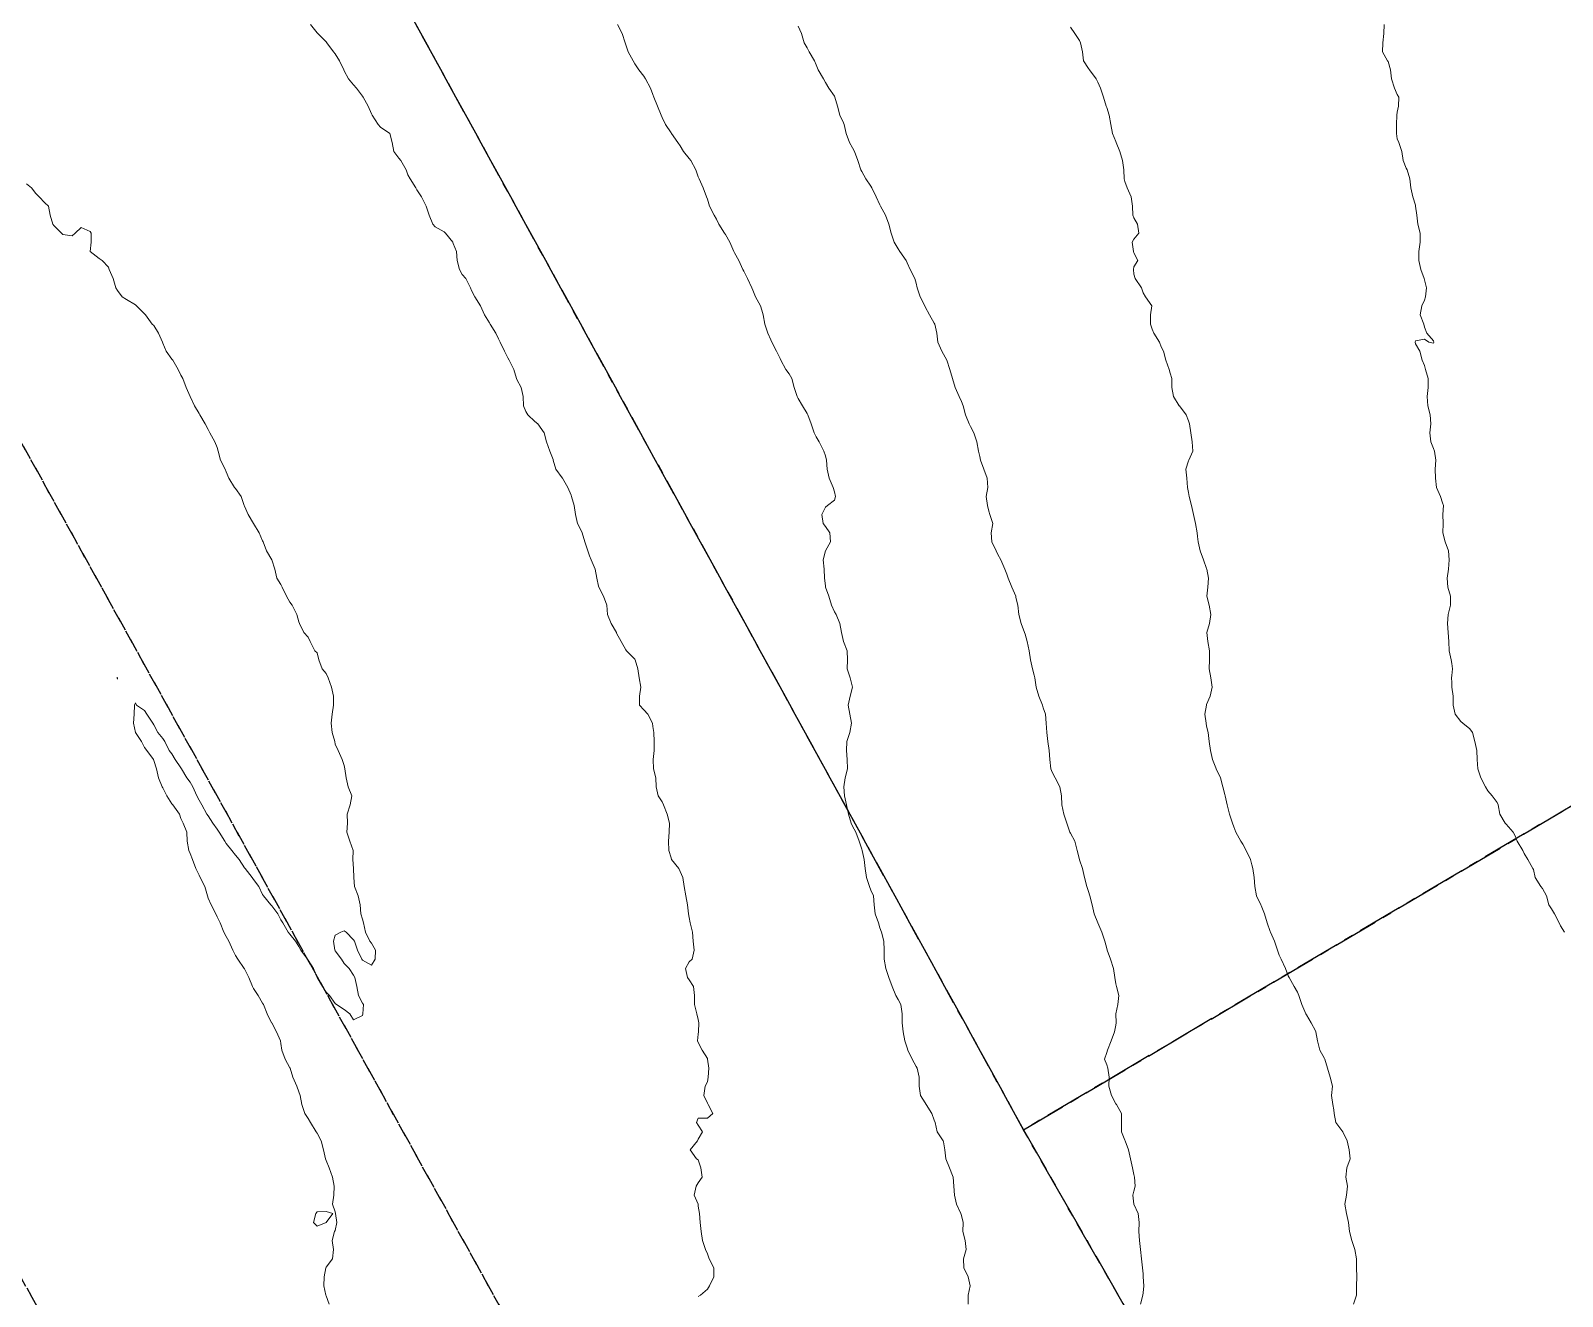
# Model space of a CAD drawing. Header units: centimetres. Extents: x 0 to 642158, y -847 to 649707.
# Drawn here: x 616769.5 to 616853.8, y 620089.7 to 620159.4 of the extents above; entities that cross this region are included whole.
import ezdxf

# ---------------------------------------------------------------- set-up
doc = ezdxf.new("R2010")
doc.units = ezdxf.units.CM
doc.header["$MEASUREMENT"] = 0
doc.linetypes.add('CENTERX2', pattern=[4, 2.5, -0.5, 0.5, -0.5])
doc.linetypes.add('JIS_02_0.7', pattern=[1.35, 0.75, -0.6])
doc.layers.add('SPW_parcellaire cadastral', color=7, linetype='CENTERX2', lineweight=25, true_color=0xff0542)
doc.layers.add('WAL_parcellaire agricole', color=7, linetype='JIS_02_0.7', lineweight=25)
doc.layers.add('WAL_topographie 0.5', color=253, linetype='Continuous', lineweight=20)

msp = doc.modelspace()

# ---------------------------------------------------------------- linework, layer by layer
at = {"layer": 'SPW_parcellaire cadastral'}
for points in [[(616824.166, 620098.846), (616769.835, 620197.706), (616883.906, 620279.593), (616937.386, 620218.037), (616968.009, 620182.814), (616963.37, 620180.072), (616958.502, 620177.199), (616913.726, 620151.806), (616824.166, 620098.846)], [(616824.166, 620098.846), (616842.291, 620067.212), (616803.95, 620042.534), (616798.175, 620038.82), (616720.653, 620176.395), (616728.115, 620179.635), (616748.921, 620188.659), (616769.835, 620197.706), (616824.166, 620098.846)], [(616722.531, 619984.249), (616699.581, 619971.047), (616677.902, 620010.166), (616646.694, 620066.478), (616620.263, 620114.169), (616615.003, 620123.66), (616698.893, 620166.914), (616720.653, 620176.395), (616798.175, 620038.82), (616771.738, 620018.879), (616757.22, 620008.014), (616722.531, 619984.249)], [(616921.398, 619912.152), (616803.95, 620042.534), (616842.291, 620067.212), (616824.166, 620098.846), (616913.726, 620151.806), (617037.024, 619981.817), (616987.92, 619947.229), (616962.52, 619932.624), (616929.537, 619915.761), (616921.398, 619912.152)]]:
    msp.add_lwpolyline(points, dxfattribs=at)
at = {"layer": 'WAL_parcellaire agricole'}
for points in [[(616600.26, 620451.183), (616651.688, 620350.856), (616668.692, 620318.859), (616740.957, 620187.285), (616814.972, 620053.628), (616700.983, 619971.116), (616651.472, 620062.359), (616618.966, 620119.855), (616577.304, 620085.184), (616521.809, 620039.428), (616499.254, 620069.835), (616492.238, 620078.82), (616529.968, 620108.845), (616595.294, 620161.185), (616569.622, 620208.848), (616514.461, 620165.759), (616479.289, 620211.588), (616523.201, 620254.509), (616504.698, 620275.423), (616588.942, 620323.849), (616622.273, 620341.186), (616567.598, 620414.179), (616573.597, 620419.847), (616600.26, 620451.183)], [(616651.472, 620062.359), (616700.983, 619971.116), (616814.972, 620053.628), (616740.957, 620187.285)]]:
    msp.add_lwpolyline(points, dxfattribs=at)
at = {"layer": 'WAL_topographie 0.5'}
for points in [[(616784.88, 620159.75), (616785.25, 620159.296), (616785.287, 620159.25), (616785.75, 620158.804), (616785.788, 620158.75), (616786.156, 620158.25), (616786.25, 620158.13), (616786.487, 620157.75), (616786.724, 620157.25), (616786.75, 620157.2), (616786.975, 620156.75), (616787.25, 620156.426), (616787.417, 620156.25), (616787.75, 620155.806), (616787.792, 620155.75), (616788.066, 620155.25), (616788.25, 620154.838), (616788.281, 620154.75), (616788.622, 620154.25), (616788.75, 620154.093), (616789.25, 620153.75), (616789.25, 620153.75), (616789.389, 620153.25), (616789.471, 620152.75), (616789.75, 620152.385), (616789.856, 620152.25), (616790.154, 620151.75), (616790.25, 620151.469), (616790.371, 620151.25), (616790.687, 620150.75), (616790.75, 620150.645), (616791, 620150.25), (616791.25, 620149.75), (616791.25, 620149.75), (616791.421, 620149.25), (616791.619, 620148.75), (616791.75, 620148.597), (616792.25, 620148.324), (616792.326, 620148.25), (616792.725, 620147.75), (616792.75, 620147.691), (616792.933, 620147.25), (616792.969, 620146.75), (616793.09, 620146.25), (616793.25, 620145.972), (616793.438, 620145.75), (616793.703, 620145.25), (616793.75, 620145.1), (616793.934, 620144.75), (616794.25, 620144.25), (616794.25, 620144.25), (616794.472, 620143.75), (616794.75, 620143.315), (616794.791, 620143.25), (616795.094, 620142.75), (616795.25, 620142.432), (616795.343, 620142.25), (616795.571, 620141.75), (616795.75, 620141.382), (616795.839, 620141.25), (616796.083, 620140.75), (616796.233, 620140.25), (616796.25, 620140.194), (616796.5, 620139.75), (616796.596, 620139.25), (616796.614, 620138.75), (616796.75, 620138.429), (616796.854, 620138.25), (616797.25, 620137.885), (616797.402, 620137.75), (616797.75, 620137.25), (616797.75, 620137.25), (616797.885, 620136.75), (616798.078, 620136.25), (616798.25, 620135.792), (616798.263, 620135.75), (616798.403, 620135.25), (616798.75, 620134.769), (616798.767, 620134.75), (616799.054, 620134.25), (616799.25, 620133.827), (616799.27, 620133.75), (616799.413, 620133.25), (616799.477, 620132.75), (616799.602, 620132.25), (616799.75, 620131.983), (616799.845, 620131.75), (616800, 620131.25), (616800.159, 620130.75), (616800.25, 620130.477), (616800.346, 620130.25), (616800.567, 620129.75), (616800.663, 620129.25), (616800.75, 620128.806), (616800.761, 620128.75), (616801.029, 620128.25), (616801.207, 620127.75), (616801.25, 620127.25), (616801.25, 620127.25), (616801.45, 620126.75), (616801.738, 620126.25), (616801.75, 620126.224), (616802, 620125.75), (616802.25, 620125.3), (616802.287, 620125.25), (616802.75, 620124.787), (616802.779, 620124.75), (616802.92, 620124.25), (616802.996, 620123.75), (616803.075, 620123.25), (616803.006, 620122.75), (616803.009, 620122.25), (616803.25, 620122), (616803.469, 620121.75), (616803.72, 620121.25), (616803.75, 620121.083), (616803.793, 620120.75), (616803.827, 620120.25), (616803.809, 620119.75), (616803.764, 620119.25), (616803.781, 620118.75), (616803.905, 620118.25), (616803.923, 620117.75), (616804.03, 620117.25), (616804.25, 620116.926), (616804.327, 620116.75), (616804.543, 620116.25), (616804.665, 620115.75), (616804.637, 620115.25), (616804.611, 620114.75), (616804.632, 620114.25), (616804.75, 620113.841), (616804.782, 620113.75), (616805.179, 620113.25), (616805.25, 620113.083), (616805.398, 620112.75), (616805.475, 620112.25), (616805.554, 620111.75), (616805.65, 620111.25), (616805.71, 620110.75), (616805.75, 620110.55), (616805.795, 620110.25), (616805.933, 620109.75), (616805.958, 620109.25), (616806.016, 620108.75), (616805.917, 620108.25), (616805.75, 620108.117), (616805.546, 620107.75), (616805.647, 620107.25), (616805.75, 620107.12), (616805.983, 620106.75), (616806.032, 620106.25), (616806.039, 620105.75), (616806.174, 620105.25), (616806.25, 620104.938), (616806.282, 620104.75), (616806.263, 620104.25), (616806.25, 620104.125), (616806.213, 620103.75), (616806.25, 620103.656), (616806.467, 620103.25), (616806.75, 620102.778), (616806.761, 620102.75), (616806.821, 620102.25), (616806.788, 620101.75), (616806.75, 620101.5), (616806.635, 620101.25), (616806.562, 620100.75), (616806.75, 620100.321), (616806.8, 620100.25), (616807.05, 620099.75), (616806.75, 620099.5), (616806.25, 620099.5), (616806.15, 620099.25), (616806.25, 620099.107), (616806.477, 620098.75), (616806.25, 620098.333), (616806.214, 620098.25), (616805.8, 620097.75), (616806.15, 620097.25), (616806.25, 620097.194), (616806.393, 620096.75), (616806.456, 620096.25), (616806.25, 620095.932), (616806.125, 620095.75), (616806.023, 620095.25), (616806.233, 620094.75), (616806.25, 620094.65), (616806.315, 620094.25), (616806.346, 620093.75), (616806.409, 620093.25), (616806.477, 620092.75), (616806.654, 620092.25), (616806.75, 620092.022), (616806.853, 620091.75), (616807.096, 620091.25), (616807.102, 620090.75), (616806.871, 620090.25), (616806.75, 620090.066), (616806.375, 620089.75), (616806.25, 620089.67)], [(616801.79, 620159.75), (616802.053, 620159.25), (616802.214, 620158.75), (616802.25, 620158.636), (616802.394, 620158.25), (616802.652, 620157.75), (616802.75, 620157.583), (616802.979, 620157.25), (616803.25, 620156.908), (616803.347, 620156.75), (616803.614, 620156.25), (616803.75, 620155.893), (616803.802, 620155.75), (616804.008, 620155.25), (616804.197, 620154.75), (616804.25, 620154.621), (616804.448, 620154.25), (616804.75, 620153.777), (616804.771, 620153.75), (616805.128, 620153.25), (616805.25, 620153.074), (616805.433, 620152.75), (616805.75, 620152.362), (616805.832, 620152.25), (616806.107, 620151.75), (616806.25, 620151.35), (616806.288, 620151.25), (616806.509, 620150.75), (616806.709, 620150.25), (616806.75, 620150.131), (616806.873, 620149.75), (616807.121, 620149.25), (616807.25, 620149.023), (616807.382, 620148.75), (616807.696, 620148.25), (616807.75, 620148.173), (616807.979, 620147.75), (616808.212, 620147.25), (616808.25, 620147.176), (616808.48, 620146.75), (616808.697, 620146.25), (616808.75, 620146.153), (616808.955, 620145.75), (616809.194, 620145.25), (616809.25, 620145.115), (616809.408, 620144.75), (616809.67, 620144.25), (616809.75, 620144.015), (616809.823, 620143.75), (616809.907, 620143.25), (616810.087, 620142.75), (616810.25, 620142.381), (616810.306, 620142.25), (616810.558, 620141.75), (616810.75, 620141.35), (616810.791, 620141.25), (616811.07, 620140.75), (616811.25, 620140.5), (616811.403, 620140.25), (616811.533, 620139.75), (616811.69, 620139.25), (616811.75, 620139.146), (616811.995, 620138.75), (616812.25, 620138.321), (616812.288, 620138.25), (616812.458, 620137.75), (616812.628, 620137.25), (616812.75, 620137.032), (616812.901, 620136.75), (616813.167, 620136.25), (616813.25, 620135.978), (616813.303, 620135.75), (616813.35, 620135.25), (616813.458, 620134.75), (616813.685, 620134.25), (616813.75, 620134), (616813.809, 620133.75), (616813.75, 620133.55), (616813.375, 620133.25), (616813.25, 620133.15), (616813.06, 620132.75), (616813.132, 620132.25), (616813.25, 620132.096), (616813.5, 620131.75), (616813.523, 620131.25), (616813.25, 620130.75), (616813.25, 620130.75), (616813.133, 620130.25), (616813.186, 620129.75), (616813.199, 620129.25), (616813.25, 620128.833), (616813.264, 620128.75), (616813.435, 620128.25), (616813.594, 620127.75), (616813.75, 620127.4), (616813.841, 620127.25), (616814.045, 620126.75), (616814.138, 620126.25), (616814.25, 620125.75), (616814.25, 620125.75), (616814.45, 620125.25), (616814.469, 620124.75), (616814.45, 620124.25), (616814.614, 620123.75), (616814.75, 620123.25), (616814.75, 620123.25), (616814.75, 620123.25), (616814.619, 620122.75), (616814.5, 620122.25), (616814.603, 620121.75), (616814.682, 620121.25), (616814.594, 620120.75), (616814.423, 620120.25), (616814.408, 620119.75), (616814.45, 620119.25), (616814.472, 620118.75), (616814.345, 620118.25), (616814.264, 620117.75), (616814.297, 620117.25), (616814.404, 620116.75), (616814.52, 620116.25), (616814.677, 620115.75), (616814.75, 620115.592), (616814.921, 620115.25), (616815.117, 620114.75), (616815.25, 620114.321), (616815.27, 620114.25), (616815.385, 620113.75), (616815.447, 620113.25), (616815.511, 620112.75), (616815.676, 620112.25), (616815.75, 620112.05), (616815.896, 620111.75), (616815.94, 620111.25), (616816, 620110.75), (616816.168, 620110.25), (616816.25, 620109.984), (616816.34, 620109.75), (616816.463, 620109.25), (616816.483, 620108.75), (616816.479, 620108.25), (616816.577, 620107.75), (616816.75, 620107.25), (616816.75, 620107.25), (616816.924, 620106.75), (616817.137, 620106.25), (616817.25, 620106.028), (616817.406, 620105.75), (616817.484, 620105.25), (616817.472, 620104.75), (616817.536, 620104.25), (616817.634, 620103.75), (616817.75, 620103.364), (616817.79, 620103.25), (616818.026, 620102.75), (616818.25, 620102.344), (616818.298, 620102.25), (616818.408, 620101.75), (616818.407, 620101.25), (616818.483, 620100.75), (616818.75, 620100.339), (616818.81, 620100.25), (616819.116, 620099.75), (616819.25, 620099.383), (616819.292, 620099.25), (616819.399, 620098.75), (616819.733, 620098.25), (616819.75, 620098.194), (616819.829, 620097.75), (616819.88, 620097.25), (616820.086, 620096.75), (616820.25, 620096.337), (616820.281, 620096.25), (616820.32, 620095.75), (616820.363, 620095.25), (616820.469, 620094.75), (616820.704, 620094.25), (616820.75, 620094.139), (616820.845, 620093.75), (616820.821, 620093.25), (616820.957, 620092.75), (616821, 620092.25), (616820.85, 620091.75), (616820.875, 620091.25), (616821.109, 620090.75), (616821.232, 620090.25), (616821.114, 620089.75), (616821.11, 620089.25)], [(616811.75, 620159.659), (616811.926, 620159.25), (616812.075, 620158.75), (616812.25, 620158.458), (616812.359, 620158.25), (616812.65, 620157.75), (616812.75, 620157.531), (616812.855, 620157.25), (616813.155, 620156.75), (616813.25, 620156.556), (616813.44, 620156.25), (616813.75, 620155.8), (616813.773, 620155.75), (616813.912, 620155.25), (616814.038, 620154.75), (616814.25, 620154.327), (616814.276, 620154.25), (616814.399, 620153.75), (616814.583, 620153.25), (616814.75, 620152.95), (616814.853, 620152.75), (616815.029, 620152.25), (616815.203, 620151.75), (616815.25, 620151.65), (616815.479, 620151.25), (616815.75, 620150.837), (616815.817, 620150.75), (616816.043, 620150.25), (616816.25, 620149.821), (616816.282, 620149.75), (616816.567, 620149.25), (616816.75, 620148.75), (616816.75, 620148.75), (616816.868, 620148.25), (616817.042, 620147.75), (616817.25, 620147.393), (616817.347, 620147.25), (616817.694, 620146.75), (616817.75, 620146.617), (616817.927, 620146.25), (616818.179, 620145.75), (616818.25, 620145.5), (616818.309, 620145.25), (616818.479, 620144.75), (616818.721, 620144.25), (616818.75, 620144.194), (616818.985, 620143.75), (616819.25, 620143.3), (616819.281, 620143.25), (616819.398, 620142.75), (616819.439, 620142.25), (616819.664, 620141.75), (616819.75, 620141.589), (616819.948, 620141.25), (616820.097, 620140.75), (616820.25, 620140.25), (616820.25, 620140.25), (616820.397, 620139.75), (616820.628, 620139.25), (616820.75, 620138.972), (616820.843, 620138.75), (616820.973, 620138.25), (616821.176, 620137.75), (616821.25, 620137.598), (616821.424, 620137.25), (616821.594, 620136.75), (616821.687, 620136.25), (616821.75, 620135.95), (616821.795, 620135.75), (616821.983, 620135.25), (616822.171, 620134.75), (616822.196, 620134.25), (616822.112, 620133.75), (616822.172, 620133.25), (616822.25, 620132.938), (616822.306, 620132.75), (616822.467, 620132.25), (616822.385, 620131.75), (616822.421, 620131.25), (616822.662, 620130.75), (616822.75, 620130.546), (616822.921, 620130.25), (616823.128, 620129.75), (616823.25, 620129.464), (616823.325, 620129.25), (616823.519, 620128.75), (616823.733, 620128.25), (616823.75, 620128.187), (616823.858, 620127.75), (616823.912, 620127.25), (616824.031, 620126.75), (616824.218, 620126.25), (616824.25, 620126.162), (616824.369, 620125.75), (616824.468, 620125.25), (616824.546, 620124.75), (616824.662, 620124.25), (616824.75, 620123.904), (616824.786, 620123.75), (616824.868, 620123.25), (616825, 620122.75), (616825.21, 620122.25), (616825.25, 620122.1), (616825.367, 620121.75), (616825.406, 620121.25), (616825.45, 620120.75), (616825.506, 620120.25), (616825.576, 620119.75), (616825.611, 620119.25), (616825.672, 620118.75), (616825.75, 620118.562), (616825.903, 620118.25), (616826.165, 620117.75), (616826.25, 620117.25), (616826.25, 620117.25), (616826.278, 620116.75), (616826.391, 620116.25), (616826.544, 620115.75), (616826.722, 620115.25), (616826.75, 620115.198), (616826.991, 620114.75), (616827.125, 620114.25), (616827.242, 620113.75), (616827.25, 620113.726), (616827.409, 620113.25), (616827.519, 620112.75), (616827.655, 620112.25), (616827.75, 620111.975), (616827.823, 620111.75), (616827.95, 620111.25), (616828.061, 620110.75), (616828.25, 620110.25), (616828.25, 620110.25), (616828.483, 620109.75), (616828.648, 620109.25), (616828.75, 620108.85), (616828.774, 620108.75), (616828.958, 620108.25), (616829.13, 620107.75), (616829.194, 620107.25), (616829.25, 620106.893), (616829.28, 620106.75), (616829.422, 620106.25), (616829.365, 620105.75), (616829.25, 620105.25), (616829.275, 620104.75), (616829.25, 620104.625), (616829.182, 620104.25), (616829, 620103.75), (616828.794, 620103.25), (616828.75, 620103.107), (616828.618, 620102.75), (616828.75, 620102.438), (616828.804, 620102.25), (616828.882, 620101.75), (616828.86, 620101.25), (616829.019, 620100.75), (616829.25, 620100.287), (616829.278, 620100.25), (616829.555, 620099.75), (616829.571, 620099.25), (616829.571, 620098.75), (616829.75, 620098.283), (616829.762, 620098.25), (616829.954, 620097.75), (616830.06, 620097.25), (616830.162, 620096.75), (616830.25, 620096.4), (616830.286, 620096.25), (616830.308, 620095.75), (616830.25, 620095.472), (616830.179, 620095.25), (616830.25, 620094.75), (616830.25, 620094.75), (616830.479, 620094.25), (616830.534, 620093.75), (616830.521, 620093.25), (616830.556, 620092.75), (616830.605, 620092.25), (616830.655, 620091.75), (616830.724, 620091.25), (616830.75, 620090.917), (616830.764, 620090.75), (616830.791, 620090.25), (616830.75, 620089.875), (616830.736, 620089.75), (616830.605, 620089.25)], [(616826.75, 620159.607), (616827, 620159.25), (616827.25, 620158.865), (616827.302, 620158.75), (616827.413, 620158.25), (616827.476, 620157.75), (616827.75, 620157.324), (616827.807, 620157.25), (616828.167, 620156.75), (616828.25, 620156.573), (616828.399, 620156.25), (616828.566, 620155.75), (616828.723, 620155.25), (616828.75, 620155.179), (616828.878, 620154.75), (616828.974, 620154.25), (616829.065, 620153.75), (616829.25, 620153.303), (616829.274, 620153.25), (616829.473, 620152.75), (616829.616, 620152.25), (616829.693, 620151.75), (616829.715, 620151.25), (616829.75, 620151.107), (616829.875, 620150.75), (616830.091, 620150.25), (616830.159, 620149.75), (616830.179, 620149.25), (616830.25, 620149.107), (616830.442, 620148.75), (616830.523, 620148.25), (616830.25, 620147.917), (616830.156, 620147.75), (616830.229, 620147.25), (616830.25, 620147.167), (616830.458, 620146.75), (616830.25, 620146.393), (616830.227, 620146.25), (616830.25, 620146), (616830.317, 620145.75), (616830.667, 620145.25), (616830.75, 620144.964), (616830.887, 620144.75), (616831.224, 620144.25), (616831.163, 620143.75), (616831.157, 620143.25), (616831.25, 620142.972), (616831.345, 620142.75), (616831.648, 620142.25), (616831.75, 620142), (616831.879, 620141.75), (616832.006, 620141.25), (616832.187, 620140.75), (616832.25, 620140.542), (616832.342, 620140.25), (616832.333, 620139.75), (616832.424, 620139.25), (616832.737, 620138.75), (616832.75, 620138.733), (616833.122, 620138.25), (616833.25, 620137.917), (616833.3, 620137.75), (616833.385, 620137.25), (616833.459, 620136.75), (616833.492, 620136.25), (616833.278, 620135.75), (616833.25, 620135.704), (616833.103, 620135.25), (616833.163, 620134.75), (616833.206, 620134.25), (616833.25, 620133.964), (616833.291, 620133.75), (616833.413, 620133.25), (616833.525, 620132.75), (616833.639, 620132.25), (616833.724, 620131.75), (616833.75, 620131.55), (616833.783, 620131.25), (616833.89, 620130.75), (616834.072, 620130.25), (616834.25, 620129.779), (616834.262, 620129.75), (616834.35, 620129.25), (616834.317, 620128.75), (616834.267, 620128.25), (616834.382, 620127.75), (616834.479, 620127.25), (616834.405, 620126.75), (616834.269, 620126.25), (616834.324, 620125.75), (616834.412, 620125.25), (616834.417, 620124.75), (616834.395, 620124.25), (616834.479, 620123.75), (616834.55, 620123.25), (616834.438, 620122.75), (616834.25, 620122.288), (616834.238, 620122.25), (616834.146, 620121.75), (616834.22, 620121.25), (616834.25, 620121.1), (616834.338, 620120.75), (616834.393, 620120.25), (616834.468, 620119.75), (616834.583, 620119.25), (616834.75, 620118.79), (616834.768, 620118.75), (616835.012, 620118.25), (616835.152, 620117.75), (616835.25, 620117.321), (616835.266, 620117.25), (616835.381, 620116.75), (616835.51, 620116.25), (616835.672, 620115.75), (616835.75, 620115.544), (616835.859, 620115.25), (616836.142, 620114.75), (616836.25, 620114.59), (616836.435, 620114.25), (616836.671, 620113.75), (616836.75, 620113.45), (616836.788, 620113.25), (616836.861, 620112.75), (616836.9, 620112.25), (616836.992, 620111.75), (616837.237, 620111.25), (616837.25, 620111.219), (616837.433, 620110.75), (616837.577, 620110.25), (616837.75, 620109.776), (616837.765, 620109.75), (616837.989, 620109.25), (616838.148, 620108.75), (616838.25, 620108.472), (616838.355, 620108.25), (616838.599, 620107.75), (616838.75, 620107.333), (616838.792, 620107.25), (616839.073, 620106.75), (616839.25, 620106.444), (616839.335, 620106.25), (616839.489, 620105.75), (616839.708, 620105.25), (616839.75, 620105.179), (616840.015, 620104.75), (616840.25, 620104.306), (616840.276, 620104.25), (616840.353, 620103.75), (616840.483, 620103.25), (616840.75, 620102.779), (616840.762, 620102.75), (616840.909, 620102.25), (616841.059, 620101.75), (616841.176, 620101.25), (616841.135, 620100.75), (616841.196, 620100.25), (616841.25, 620099.95), (616841.279, 620099.75), (616841.367, 620099.25), (616841.75, 620098.75), (616841.75, 620098.75), (616842, 620098.25), (616842.099, 620097.75), (616842.15, 620097.25), (616841.977, 620096.75), (616841.922, 620096.25), (616842.007, 620095.75), (616841.955, 620095.25), (616841.867, 620094.75), (616841.952, 620094.25), (616842.071, 620093.75), (616842.128, 620093.25), (616842.25, 620092.75), (616842.25, 620092.75), (616842.424, 620092.25), (616842.5, 620091.75), (616842.511, 620091.25), (616842.52, 620090.75), (616842.511, 620090.25), (616842.5, 620089.75), (616842.344, 620089.25)], [(616844.025, 620159.75), (616844.013, 620159.25), (616843.958, 620158.75), (616843.942, 620158.25), (616844.219, 620157.75), (616844.25, 620157.708), (616844.378, 620157.25), (616844.439, 620156.75), (616844.598, 620156.25), (616844.75, 620155.9), (616844.836, 620155.75), (616844.813, 620155.25), (616844.75, 620154.917), (616844.723, 620154.75), (616844.715, 620154.25), (616844.712, 620153.75), (616844.75, 620153.45), (616844.833, 620153.25), (616845.012, 620152.75), (616845.083, 620152.25), (616845.25, 620151.841), (616845.29, 620151.75), (616845.453, 620151.25), (616845.506, 620150.75), (616845.616, 620150.25), (616845.75, 620149.792), (616845.761, 620149.75), (616845.829, 620149.25), (616845.895, 620148.75), (616846.018, 620148.25), (616846.021, 620147.75), (616845.935, 620147.25), (616845.947, 620146.75), (616846.05, 620146.25), (616846.233, 620145.75), (616846.25, 620145.678), (616846.357, 620145.25), (616846.306, 620144.75), (616846.25, 620144.562), (616846.111, 620144.25), (616846.015, 620143.75), (616846.214, 620143.25), (616846.25, 620143.083), (616846.375, 620142.75), (616846.75, 620142.322), (616846.774, 620142.25), (616846.75, 620142.187), (616846.5, 620142.25), (616846.25, 620142.417), (616845.75, 620142.321), (616845.737, 620142.25), (616845.75, 620142.15), (616846, 620141.75), (616846.131, 620141.25), (616846.25, 620140.972), (616846.317, 620140.75), (616846.447, 620140.25), (616846.448, 620139.75), (616846.408, 620139.25), (616846.444, 620138.75), (616846.568, 620138.25), (616846.599, 620137.75), (616846.547, 620137.25), (616846.593, 620136.75), (616846.75, 620136.383), (616846.811, 620136.25), (616846.886, 620135.75), (616846.839, 620135.25), (616846.861, 620134.75), (616846.92, 620134.25), (616847.14, 620133.75), (616847.25, 620133.404), (616847.307, 620133.25), (616847.272, 620132.75), (616847.275, 620132.25), (616847.272, 620131.75), (616847.396, 620131.25), (616847.583, 620130.75), (616847.609, 620130.25), (616847.568, 620129.75), (616847.5, 620129.25), (616847.543, 620128.75), (616847.678, 620128.25), (616847.687, 620127.75), (616847.566, 620127.25), (616847.521, 620126.75), (616847.554, 620126.25), (616847.589, 620125.75), (616847.621, 620125.25), (616847.724, 620124.75), (616847.75, 620124.55), (616847.79, 620124.25), (616847.75, 620123.875), (616847.737, 620123.75), (616847.75, 620123.5), (616847.763, 620123.25), (616847.833, 620122.75), (616847.836, 620122.25), (616847.95, 620121.75), (616848.25, 620121.346), (616848.369, 620121.25), (616848.75, 620120.954), (616848.891, 620120.75), (616849.028, 620120.25), (616849.133, 620119.75), (616849.146, 620119.25), (616849.185, 620118.75), (616849.25, 620118.568), (616849.35, 620118.25), (616849.617, 620117.75), (616849.75, 620117.528), (616849.988, 620117.25), (616850.25, 620116.883), (616850.319, 620116.75), (616850.404, 620116.25), (616850.702, 620115.75), (616850.75, 620115.691), (616851.145, 620115.25), (616851.25, 620115.05), (616851.365, 620114.75), (616851.661, 620114.25), (616851.75, 620114.071), (616851.937, 620113.75), (616852.228, 620113.25), (616852.25, 620113.194), (616852.358, 620112.75), (616852.659, 620112.25), (616852.75, 620112.145), (616852.97, 620111.75), (616853.102, 620111.25), (616853.25, 620111.028), (616853.411, 620110.75), (616853.665, 620110.25), (616853.75, 620110.083), (616853.962, 620109.75)], [(616769.25, 620150.976), (616769.519, 620150.75), (616769.75, 620150.434), (616769.934, 620150.25), (616770.25, 620149.934), (616770.445, 620149.75), (616770.553, 620149.25), (616770.694, 620148.75), (616770.75, 620148.669), (616771.169, 620148.25), (616771.25, 620148.186), (616771.75, 620148.11), (616771.925, 620148.25), (616772.25, 620148.56), (616772.75, 620148.35), (616772.799, 620148.25), (616772.806, 620147.75), (616772.75, 620147.25), (616773.25, 620146.861), (616773.404, 620146.75), (616773.75, 620146.375), (616773.802, 620146.25), (616774.021, 620145.75), (616774.156, 620145.25), (616774.25, 620145.1), (616774.519, 620144.75), (616774.75, 620144.607), (616775.25, 620144.306), (616775.307, 620144.25), (616775.75, 620143.807), (616775.794, 620143.75), (616776.161, 620143.25), (616776.25, 620143.161), (616776.517, 620142.75), (616776.725, 620142.25), (616776.75, 620142.202), (616776.94, 620141.75), (616777.25, 620141.319), (616777.297, 620141.25), (616777.597, 620140.75), (616777.75, 620140.437), (616777.855, 620140.25), (616778.039, 620139.75), (616778.25, 620139.25), (616778.25, 620139.25), (616778.5, 620138.75), (616778.75, 620138.327), (616778.799, 620138.25), (616779.088, 620137.75), (616779.25, 620137.44), (616779.339, 620137.25), (616779.617, 620136.75), (616779.75, 620136.442), (616779.802, 620136.25), (616779.928, 620135.75), (616780.18, 620135.25), (616780.25, 620135.111), (616780.38, 620134.75), (616780.702, 620134.25), (616780.75, 620134.194), (616781.058, 620133.75), (616781.236, 620133.25), (616781.25, 620133.214), (616781.447, 620132.75), (616781.75, 620132.25), (616781.75, 620132.25), (616782.067, 620131.75), (616782.25, 620131.309), (616782.28, 620131.25), (616782.454, 620130.75), (616782.75, 620130.25), (616782.75, 620130.25), (616782.926, 620129.75), (616783.03, 620129.25), (616783.25, 620128.906), (616783.326, 620128.75), (616783.556, 620128.25), (616783.75, 620127.932), (616783.875, 620127.75), (616784.14, 620127.25), (616784.25, 620126.841), (616784.283, 620126.75), (616784.528, 620126.25), (616784.75, 620126), (616784.861, 620125.75), (616785.125, 620125.25), (616785.25, 620125.125), (616785.344, 620124.75), (616785.525, 620124.25), (616785.75, 620124), (616785.86, 620123.75), (616786.044, 620123.25), (616786.15, 620122.75), (616786.146, 620122.25), (616786.075, 620121.75), (616786.018, 620121.25), (616786.079, 620120.75), (616786.221, 620120.25), (616786.25, 620120.107), (616786.416, 620119.75), (616786.625, 620119.25), (616786.75, 620118.917), (616786.787, 620118.75), (616786.854, 620118.25), (616786.97, 620117.75), (616787.171, 620117.25), (616787.071, 620116.75), (616786.906, 620116.25), (616786.917, 620115.75), (616786.887, 620115.25), (616787.054, 620114.75), (616787.228, 620114.25), (616787.224, 620113.75), (616787.25, 620113.251), (616787.25, 620113.25), (616787.266, 620112.75), (616787.317, 620112.25), (616787.51, 620111.75), (616787.63, 620111.25), (616787.667, 620110.75), (616787.75, 620110.464), (616787.8, 620110.25), (616787.917, 620109.75), (616788.162, 620109.25), (616788.25, 620109.143), (616788.47, 620108.75), (616788.444, 620108.25), (616788.25, 620107.932), (616787.75, 620108.204), (616787.717, 620108.25), (616787.467, 620108.75), (616787.313, 620109.25), (616787.25, 620109.321), (616786.85, 620109.75), (616786.75, 620109.81), (616786.562, 620109.75), (616786.25, 620109.571), (616786.16, 620109.25), (616786.23, 620108.75), (616786.25, 620108.708), (616786.594, 620108.25), (616786.75, 620108.023), (616787.023, 620107.75), (616787.25, 620107.365), (616787.329, 620107.25), (616787.438, 620106.75), (616787.538, 620106.25), (616787.75, 620105.827), (616787.809, 620105.75), (616787.776, 620105.25), (616787.75, 620105.15), (616787.25, 620104.904), (616787.046, 620105.25), (616786.75, 620105.491), (616786.313, 620105.75), (616786.25, 620105.806), (616785.93, 620106.25), (616785.75, 620106.446), (616785.55, 620106.75), (616785.25, 620107.25), (616785.25, 620107.25), (616785.052, 620107.75), (616784.75, 620108.203), (616784.717, 620108.25), (616784.362, 620108.75), (616784.25, 620108.954), (616784.055, 620109.25), (616783.75, 620109.629), (616783.665, 620109.75), (616783.366, 620110.25), (616783.25, 620110.431), (616783.086, 620110.75), (616782.75, 620111.202), (616782.704, 620111.25), (616782.289, 620111.75), (616782.25, 620111.817), (616782.047, 620112.25), (616781.75, 620112.638), (616781.673, 620112.75), (616781.284, 620113.25), (616781.25, 620113.292), (616780.957, 620113.75), (616780.75, 620113.978), (616780.555, 620114.25), (616780.25, 620114.632), (616780.163, 620114.75), (616779.863, 620115.25), (616779.75, 620115.412), (616779.511, 620115.75), (616779.25, 620116.157), (616779.179, 620116.25), (616778.895, 620116.75), (616778.75, 620117.024), (616778.624, 620117.25), (616778.407, 620117.75), (616778.25, 620118), (616778.08, 620118.25), (616777.781, 620118.75), (616777.75, 620118.806), (616777.432, 620119.25), (616777.25, 620119.57), (616777.097, 620119.75), (616776.869, 620120.25), (616776.75, 620120.417), (616776.481, 620120.75), (616776.25, 620121.159), (616776.194, 620121.25), (616775.879, 620121.75), (616775.75, 620121.952), (616775.303, 620122.25), (616775.25, 620122.383), (616775.2, 620122.25), (616775.168, 620121.75), (616775.129, 620121.25), (616775.25, 620120.75), (616775.25, 620120.75), (616775.572, 620120.25), (616775.75, 620119.921), (616775.877, 620119.75), (616776.233, 620119.25), (616776.25, 620119.204), (616776.395, 620118.75), (616776.521, 620118.25), (616776.724, 620117.75), (616776.75, 620117.687), (616776.969, 620117.25), (616777.25, 620116.809), (616777.305, 620116.75), (616777.665, 620116.25), (616777.75, 620116.013), (616777.864, 620115.75), (616778.071, 620115.25), (616778.093, 620114.75), (616778.189, 620114.25), (616778.25, 620114.071), (616778.386, 620113.75), (616778.575, 620113.25), (616778.75, 620112.88), (616778.816, 620112.75), (616779.058, 620112.25), (616779.206, 620111.75), (616779.25, 620111.62), (616779.413, 620111.25), (616779.674, 620110.75), (616779.75, 620110.58), (616779.918, 620110.25), (616780.11, 620109.75), (616780.25, 620109.5), (616780.395, 620109.25), (616780.612, 620108.75), (616780.75, 620108.458), (616780.878, 620108.25), (616781.231, 620107.75), (616781.25, 620107.714), (616781.486, 620107.25), (616781.685, 620106.75), (616781.75, 620106.635), (616782.003, 620106.25), (616782.25, 620105.835), (616782.296, 620105.75), (616782.506, 620105.25), (616782.745, 620104.75), (616782.75, 620104.742), (616783.013, 620104.25), (616783.227, 620103.75), (616783.25, 620103.617), (616783.314, 620103.25), (616783.49, 620102.75), (616783.75, 620102.275), (616783.76, 620102.25), (616783.911, 620101.75), (616784.127, 620101.25), (616784.25, 620100.94), (616784.312, 620100.75), (616784.407, 620100.25), (616784.575, 620099.75), (616784.75, 620099.474), (616784.884, 620099.25), (616785.201, 620098.75), (616785.25, 620098.672), (616785.466, 620098.25), (616785.597, 620097.75), (616785.714, 620097.25), (616785.75, 620097.169), (616785.913, 620096.75), (616786.096, 620096.25), (616786.185, 620095.75), (616786.164, 620095.25), (616786.094, 620094.75), (616786.25, 620094.333), (616786.26, 620094.25), (616786.335, 620093.75), (616786.25, 620093.313), (616786.204, 620093.25), (616786.074, 620092.75), (616786.15, 620092.25), (616786.104, 620091.75), (616785.75, 620091.278), (616785.739, 620091.25), (616785.64, 620090.75), (616785.619, 620090.25), (616785.731, 620089.75), (616785.75, 620089.713), (616785.91, 620089.25)], [(616774.25, 620123.678), (616774.263, 620123.75), (616774.25, 620123.772), (616774.217, 620123.75), (616774.25, 620123.678)], [(616785.25, 620093.54), (616785.75, 620093.75), (616785.75, 620093.75), (616786.125, 620094.25), (616785.75, 620094.357), (616785.25, 620094.326), (616785.187, 620094.25), (616785.047, 620093.75), (616785.25, 620093.54)]]:
    msp.add_lwpolyline(points, dxfattribs=at)

doc.saveas('drawing.dxf')
